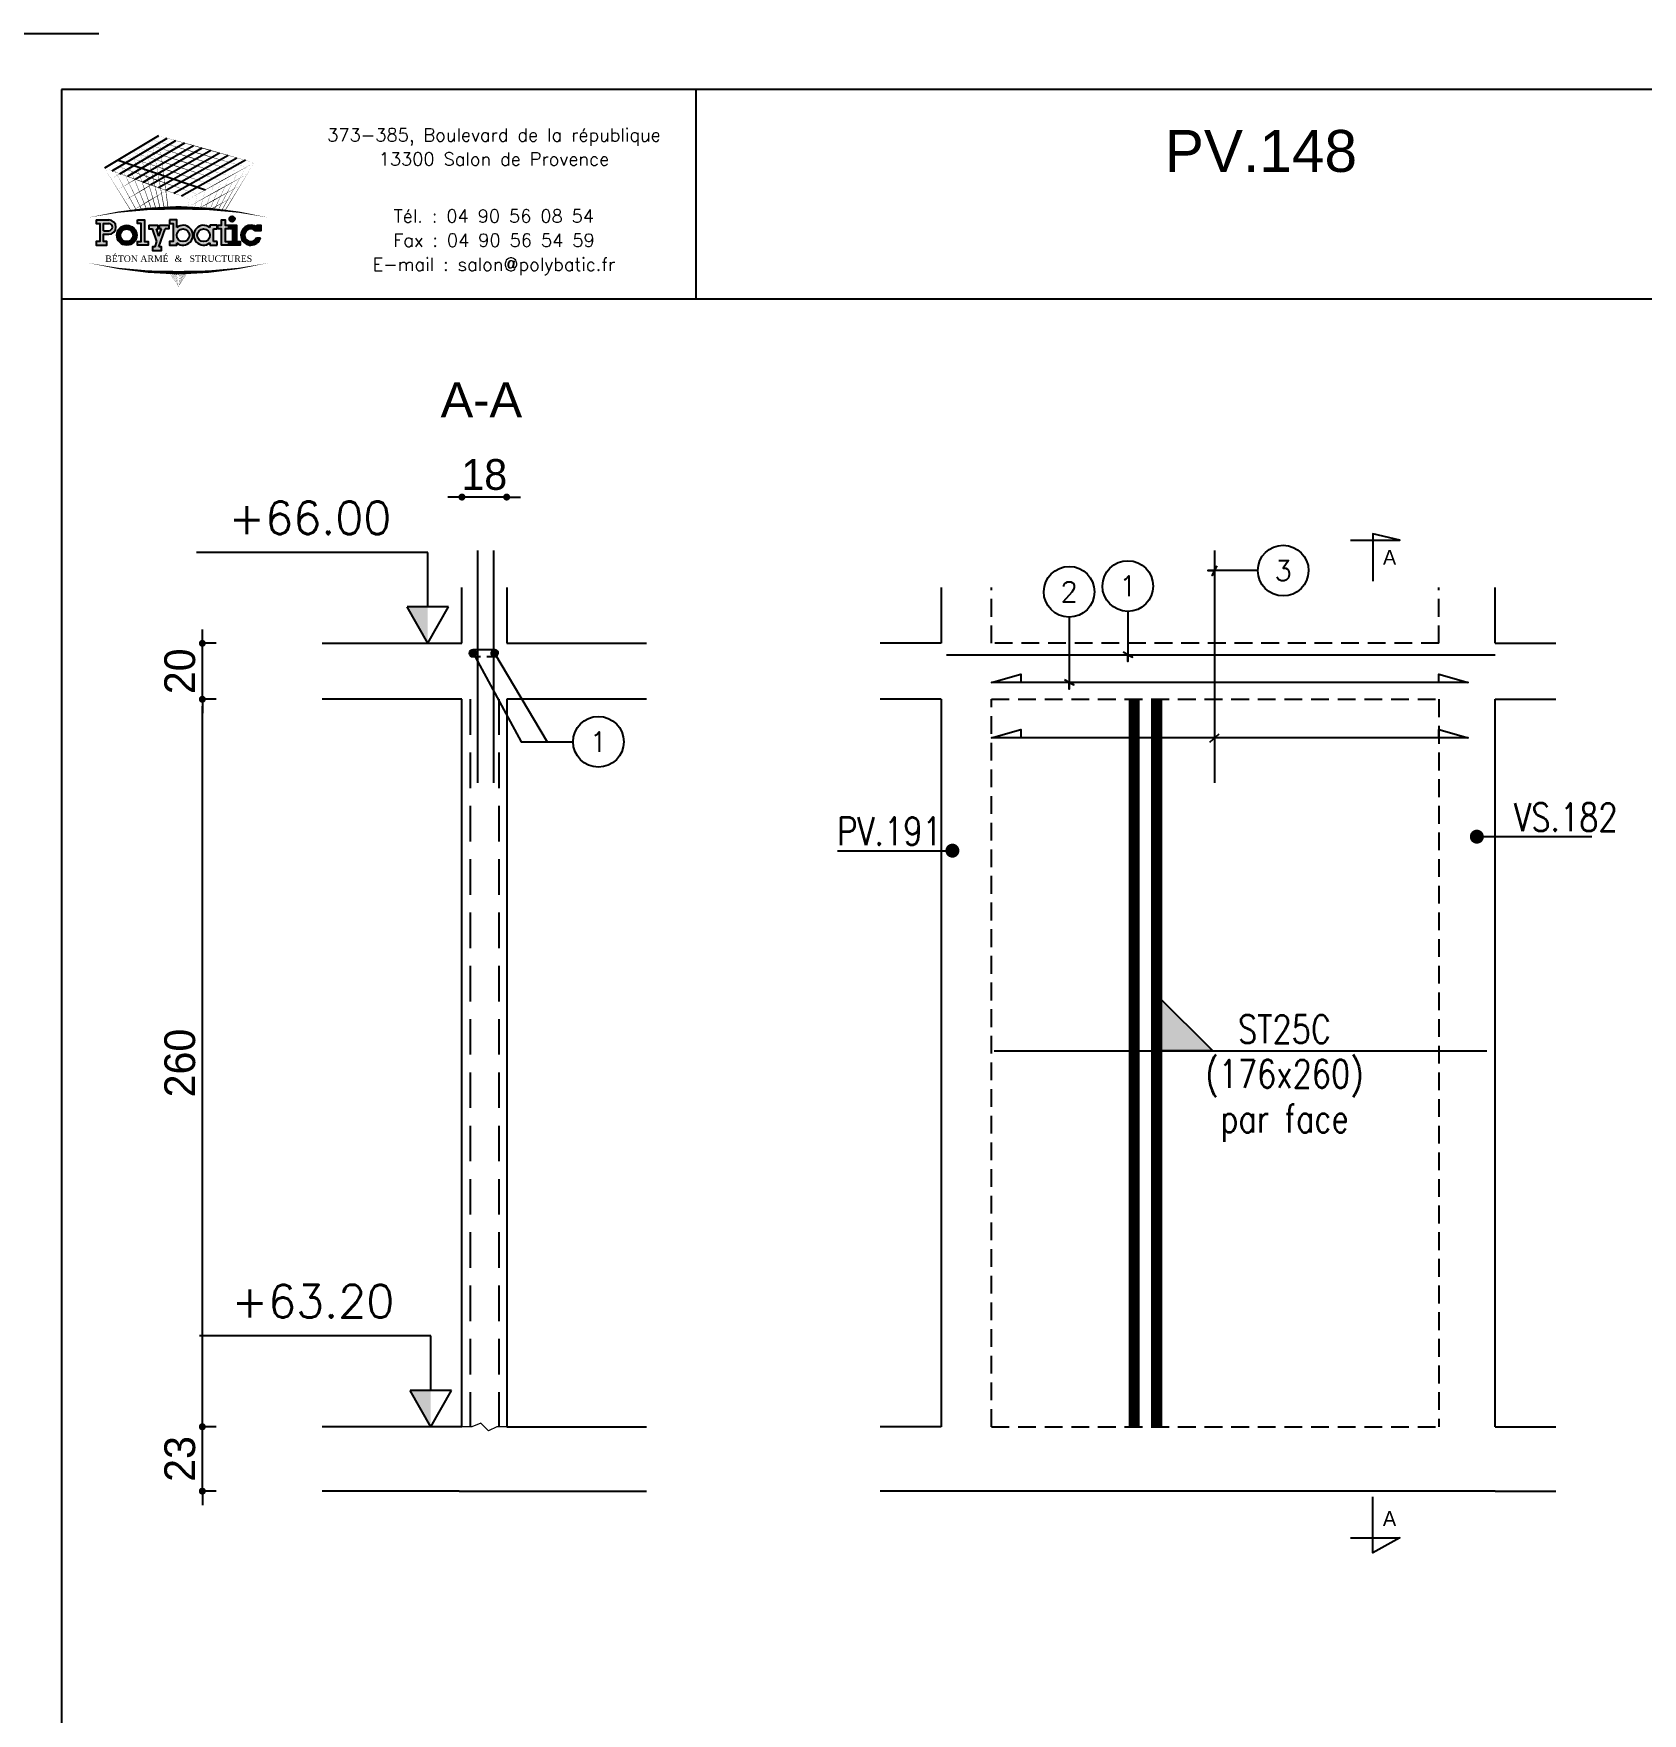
# Model space of a CAD drawing. Header units: metres. Extents: x -5618 to 118954, y -306 to 4637.
# Drawn here: x 56661 to 57236, y 993 to 1594 of the extents above; entities that cross this region are included whole.
import ezdxf
from ezdxf.enums import TextEntityAlignment as Align

# ---------------------------------------------------------------- set-up
doc = ezdxf.new("R2010")
doc.units = ezdxf.units.M
doc.linetypes.add('CACHE', pattern=[9.524999999999999, 6.35, -3.175])
doc.linetypes.add('CACHEX2', pattern=[19.049999999999997, 12.7, -6.35])
for name, color, linetype in [('COTATION', 1, 'Continuous'), ('GO-FER-HA', 140, 'Continuous'), ('GO-TEXTE', 9, 'Continuous'), ('K_ENT_M_Building_V.76', 7, 'Continuous'), ('STR_COTATION', 1, 'Continuous'), ('STR_TS', 22, 'Continuous'), ('STR_TS_TXT', 7, 'Continuous'), ('STR_VOI-POT', 6, 'Continuous')]:
    doc.layers.add(name, color=color, linetype=linetype)
doc.layers.add('Kofragna_forma', color=7, linetype='Continuous', lineweight=70)
doc.styles.add('ARIAL', font='ARIAL.TTF')
doc.styles.add('GrDimensions', font='simplex.shx')
doc.styles.add('Lucida', font='LSANSI.TTF')
doc.styles.add('POLYBATIC', font='TIMES.TTF')
doc.styles.add('schéma', font='simplex.shx')
doc.styles.add('TEXTE', font='romans.shx')
doc.styles.add('TEXTE TS', font='romans.shx', dxfattribs={"width": 0.7, "oblique": 15})
doc.styles.add('TEXTEBA', font='ARIAL.TTF')
doc.dimstyles.new('COUPE-20', dxfattribs={"dimscale": 0.5, "dimtxt": 22, "dimasz": 5, "dimexe": 0.05, "dimexo": 0, "dimgap": 5, "dimtad": 1, "dimdec": 0, "dimdsep": 46, "dimtxsty": 'Standard', "dimblk1": 'DOT', "dimblk2": 'DOT', "dimsah": 1, "dimcen": 0, "dimdle": 150, "dimclrd": 1, "dimclre": 1, "dimclrt": 7, "dimadec": 0, "dimazin": 0, "dimtfac": 1, "dimtdec": 0, "dimtix": 1, "dimtmove": 2, "dimatfit": 3, "dimldrblk": 'DOT', "dimfxl": 0, "dimtvp": 1, "dimtolj": 1, "dimtzin": 0, "dimarcsym": 0})

# ---------------------------------------------------------------- blocks, each defined once
blk = doc.blocks.new('A$C492E529B')
h = blk.add_hatch(color=256)
h.paths.add_polyline_path([(-1.982500000000002, 0.1), (-2.082500000000003, 0.1), (-2.082500000000003, 0.2999999999999999), (-1.932500000000003, 0.2999999999999999, 1), (-1.932500000000003, 0.7), (-2.282500000000002, 0.7), (-2.282500000000001, 0.6), (-2.182500000000003, 0.6), (-2.182500000000003, 0.1), (-2.282500000000003, 0.1), (-2.282500000000004, -6.938893903907228e-18), (-1.982500000000003, -6.938893903907228e-18)])
h.paths.add_polyline_path([(-2.082500000000003, 0.3999999999999889), (-2.082500000000003, 0.6), (-1.932500000000003, 0.6, -1), (-1.932500000000003, 0.3999999999999999)], flags=16)
h = blk.add_hatch(color=256)
h.paths.add_polyline_path([(-1.157500000000001, 0.275, 1), (-1.707500000000001, 0.275, 1)])
h.paths.add_polyline_path([(-1.607500000000002, 0.275, -1), (-1.257500000000002, 0.275, -1)], flags=16)
for color, points in [(256, [(-0.9375, 0.7), (-1.137499999999999, 0.7000000000000001), (-1.137500000000001, 0.5999999999999999), (-1.0375, 0.6), (-1.0375, 0.09999999999999998), (-1.137500000000001, 0.09999999999999996), (-1.137499999999999, -4.163336342344337e-17), (-0.8375000000000021, -4.163336342344337e-17), (-0.8375000000000004, 0.09999999999999994), (-0.9374999999999982, 0.09999999999999998)]), (256, [(-0.3674999999999997, 0.45), (-0.2675000000000001, 0.45), (-0.2674999999999983, 0.55), (-0.5234481005020868, 0.55), (-0.5234481005020868, 0.45), (-0.4734481005020861, 0.45), (-0.5425000000000004, 0.2527088585773882), (-0.6115518994979148, 0.45), (-0.5615518994979141, 0.45), (-0.5615518994979141, 0.55), (-0.8175000000000008, 0.55), (-0.8175000000000008, 0.45), (-0.7175000000000011, 0.45), (-0.5954740502510436, 0.1013544292886954), (-0.6484481005020868, -0.04999999999999991), (-0.7175000000000011, -0.04999999999999991), (-0.7175000000000011, -0.1499999999999999), (-0.4675000000000011, -0.1499999999999999), (-0.4675000000000011, -0.04999999999999991), (-0.5424999999999986, -0.0499999999999999)]), (256, [(1.392500000000002, 0.55), (1.2925, 0.55), (1.2925, 0.7000000000000001), (1.192500000000003, 0.7000000000000001), (1.192500000000003, 0.55), (1.092500000000003, 0.55), (1.092500000000003, 0.45), (1.192500000000004, 0.45), (1.192500000000003, -6.938893903907228e-18), (1.392500000000002, -6.938893903907228e-18), (1.392500000000002, 0.1), (1.292500000000004, 0.1), (1.292500000000004, 0.45), (1.392500000000005, 0.45)]), (140, [(1.412500000000003, 0.7250000000000001, 1), (1.562500000000005, 0.7250000000000001, 1)]), (256, [(1.612500000000002, 0.55), (1.412500000000003, 0.55), (1.412500000000003, 0.45), (1.512500000000003, 0.45), (1.512500000000003, 0.1), (1.412500000000003, 0.09999999999999999), (1.412500000000003, -6.938893903907228e-18), (1.712500000000002, -6.938893903907228e-18), (1.7125, 0.09999999999999999), (1.612500000000002, 0.1)]), (256, [(2.129974487139162, 0.4), (2.282500000000004, 0.4), (2.282500000000002, 0.55), (2.182500000000005, 0.55), (2.182500000000003, 0.487132034355964, 3.359496397493009), (2.272075131106462, 0.2), (2.165613883008421, 0.2, -3.125801635094081)])]:
    blk.add_hatch(color=color).paths.add_polyline_path(points)
h = blk.add_hatch(color=256)
h.paths.add_polyline_path([(-0.04749999999999943, 0.4871320343559638), (-0.04749999999999766, 0.7000000000000001), (-0.2474999999999987, 0.7), (-0.2474999999999987, 0.6000000000000001), (-0.1474999999999991, 0.6000000000000001), (-0.1474999999999991, 0.1), (-0.2475000000000005, 0.09999999999999999), (-0.2474999999999987, -6.938893903907228e-18), (-0.04749999999999766, -1.387778780781446e-17), (-0.04749999999999943, 0.06286796564403607, 2.121320343559649)])
h.paths.add_polyline_path([(-0.04749999999999943, 0.275, -1), (0.3025000000000002, 0.275, -1)], flags=16)
h = blk.add_hatch(color=256)
h.paths.add_polyline_path([(1.072500000000003, 0.1), (0.9725000000000037, 0.1), (0.9725000000000037, 0.45), (1.072500000000003, 0.45), (1.072500000000003, 0.55), (0.872500000000004, 0.55), (0.872500000000004, 0.4871320343559638, 2.121320343559652), (0.872500000000004, 0.06286796564403632), (0.8725000000000058, -1.387778780781446e-17), (1.072500000000002, 0)])
h.paths.add_polyline_path([(0.5225000000000026, 0.275, -1), (0.8725000000000023, 0.275, -1)], flags=16)
for p, q in [((0.872500000000004, 0.55), (0.872500000000004, 0.4871320343559638)), ((1.072500000000003, 0.55), (0.872500000000004, 0.55)), ((1.072500000000003, 0.45), (1.072500000000003, 0.55)), ((-0.5954740502510436, 0.101354429288693), (-0.7175000000000011, 0.45)), ((-0.6484481005020868, -0.04999999999999991), (-0.5954740502510454, 0.1013544292886897)), ((-0.5425000000000004, 0.2527088585773872), (-0.6115518994979148, 0.45)), ((-0.5425000000000004, -0.04999999999999991), (-0.3674999999999997, 0.45)), ((-0.5425000000000004, 0.2527088585773867), (-0.4734481005020861, 0.45)), ((0.872500000000004, 0.06286796564403632), (0.872500000000004, -6.938893903907228e-18)), ((0.9725000000000037, 0.1), (0.9725000000000037, 0.45)), ((0.9725000000000037, 0.45), (1.072500000000003, 0.45)), ((1.072500000000003, 0.1), (0.9725000000000037, 0.1)), ((1.072500000000003, -6.938893903907228e-18), (1.072500000000003, 0.1)), ((2.165613883008421, 0.2), (2.272075131106462, 0.2)), ((0.872500000000004, -6.938893903907228e-18), (1.072500000000003, -6.938893903907228e-18))]:
    blk.add_line(p, q)
for points in [[(-2.282500000000002, 0.7), (-1.932500000000003, 0.7)], [(-2.282500000000002, 0.7), (-2.282500000000002, 0.6), (-2.182500000000003, 0.6), (-2.182500000000003, 0.1), (-2.282500000000002, 0.1), (-2.282500000000002, -6.938893903907228e-18), (-1.982500000000003, -6.938893903907228e-18), (-1.982500000000003, 0.1), (-2.082500000000003, 0.1), (-2.082500000000003, 0.2999999999999999), (-1.932500000000003, 0.2999999999999999)], [(-2.082500000000003, 0.3999999999999999), (-2.082500000000003, 0.6), (-1.932500000000003, 0.6)], [(-1.137499999999999, 0.7), (-0.9375, 0.7), (-0.9375, 0.09999999999999998), (-0.8375000000000004, 0.09999999999999994), (-0.8375000000000004, -4.163336342344337e-17), (-1.137499999999999, -4.163336342344337e-17), (-1.137499999999999, 0.09999999999999998), (-1.0375, 0.09999999999999998), (-1.0375, 0.6), (-1.137499999999999, 0.6), (-1.137499999999999, 0.7)], [(-0.8175000000000008, 0.55), (-0.5615518994979141, 0.55)], [(-0.8175000000000008, 0.55), (-0.8175000000000008, 0.45), (-0.7175000000000011, 0.45)], [(-0.6115518994979148, 0.45), (-0.5615518994979141, 0.45), (-0.5615518994979141, 0.55)], [(-0.5234481005020868, 0.55), (-0.2675000000000001, 0.55), (-0.2675000000000001, 0.45), (-0.3674999999999997, 0.45)], [(-0.4734481005020861, 0.45), (-0.5234481005020868, 0.45), (-0.5234481005020868, 0.55)], [(-0.2474999999999987, 0.7), (-0.2474999999999987, 0.6000000000000001), (-0.1474999999999991, 0.6000000000000001), (-0.1474999999999991, 0.1), (-0.2474999999999987, 0.1), (-0.2474999999999987, -6.938893903907228e-18), (-0.04749999999999943, -6.938893903907228e-18), (-0.04749999999999943, 0.06286796564403607)], [(-0.04749999999999943, 0.4871320343559638), (-0.04749999999999943, 0.7), (-0.2474999999999987, 0.7)], [(1.092500000000003, 0.55), (1.192500000000003, 0.55), (1.192500000000003, 0.7000000000000001), (1.292500000000002, 0.7000000000000001), (1.292500000000002, 0.55), (1.392500000000004, 0.55), (1.392500000000004, 0.45), (1.292500000000002, 0.45), (1.292500000000002, 0.1), (1.392500000000004, 0.1), (1.392500000000004, -6.938893903907228e-18), (1.192500000000003, -6.938893903907228e-18), (1.192500000000003, 0.45), (1.092500000000003, 0.45)], [(1.092500000000003, 0.45), (1.092500000000003, 0.55)], [(1.412500000000003, 0.45), (1.412500000000003, 0.55), (1.612500000000002, 0.55), (1.612500000000002, 0.1), (1.712500000000002, 0.1), (1.712500000000002, -6.938893903907228e-18), (1.412500000000003, -6.938893903907228e-18), (1.412500000000003, 0.1), (1.512500000000003, 0.1), (1.512500000000003, 0.45), (1.412500000000003, 0.45)], [(2.182500000000003, 0.487132034355964), (2.182500000000003, 0.55), (2.282500000000002, 0.55), (2.282500000000002, 0.4), (2.129974487139162, 0.4)], [(-2.082500000000003, 0.3999999999999999), (-1.932500000000003, 0.3999999999999999)], [(-0.6484481005020868, -0.04999999999999991), (-0.7175000000000011, -0.04999999999999991), (-0.7175000000000011, -0.1499999999999999), (-0.4675000000000011, -0.1499999999999999), (-0.4675000000000011, -0.04999999999999991), (-0.5425000000000004, -0.04999999999999991)]]:
    blk.add_lwpolyline(points)
for centre, radius in [((-1.432500000000001, 0.275), 0.275), ((-1.432500000000001, 0.275), 0.175), ((0.1275000000000013, 0.275), 0.175), ((0.6975000000000033, 0.275), 0.175)]:
    blk.add_circle(centre, radius)
at = {"color": 140}
blk.add_circle((1.487500000000004, 0.7250000000000001), 0.07500000000000107, dxfattribs=at)
for centre, radius, start, end in [((-1.932500000000003, 0.5), 0.2, 270, 90), ((-1.932500000000003, 0.5), 0.1, 270, 90), ((0.1275000000000013, 0.275), 0.275, 230.4788036413577, 129.5211963586423), ((0.6975000000000033, 0.275), 0.275, 50.47880364135766, 309.5211963586423), ((2.007500000000002, 0.275), 0.275, 50.47880364135766, 344.1733798681277), ((2.007500000000002, 0.275), 0.175, 45.58469140280684, 334.6230664748476)]:
    blk.add_arc(centre, radius, start, end)
blk = doc.blocks.new('POLYBATIC')
at = {"color": 140}
for p, q in [((-0.4296875000004547, 3.28125), (-1.601562500000455, 2.578125)), ((-1.434659090909463, 2.517755681818244), (-0.2414772727272521, 3.227982954545496)), ((-1.267755681818471, 2.457386363636374), (-0.05326704545473149, 3.174715909090992)), ((0.1349431818182438, 3.121448863636374), (-1.100852272727479, 2.397017045454504)), ((-0.933948863636715, 2.336647727272748), (0.323153409090537, 3.06818181818187)), ((-0.7670454545457233, 2.276278409090992), (0.5113636363635123, 3.014914772727252)), ((0.6995738636360329, 2.961647727272748), (-0.6001420454547315, 2.215909090909008)), ((-1.308593750000455, 2.75390625), (0.5859375, 2.109375)), ((-0.4332386363639671, 2.155539772727366), (0.8877840909092356, 2.908380681818244)), ((1.075994318181529, 2.855113636363626), (-0.2663352272729753, 2.095170454545496)), ((-0.09943181818198354, 2.034801136363626), (1.264204545454504, 2.801846590909008)), ((1.452414772727025, 2.748579545454504), (0.06747159090900823, 1.97443181818187))]:
    blk.add_line(p, q, dxfattribs=at)
for points in [[(-1.015625000000455, 2.9296875, 0.015625, 0, 0), (-0.4296875000004547, 3.28125, 0, 0, 0)], [(0.60546875, 2.98828125, 0.015625, 0, 0), (-0.4296875000004547, 3.28125, 0, 0, 0)], [(-0.2247129179731928, 1.715989555429132, 0.01490724232924596, 0, 0), (-0.4296875000004547, 3.28125, 0, 0, 0)], [(-1.601562500000455, 2.578125, 0, 0.015625, 0), (-1.015625000000455, 2.9296875, 0, 0, 0)], [(-0.03906250000045475, 2.6171875, 0.015625, 0, 0), (-1.015625000000455, 2.9296875, 0, 0, 0)], [(-0.5892474188822234, 1.699752169851649, 0.0131193101882493, 0, 0), (-1.015625000000455, 2.9296875, 0, 0, 0)], [(-0.390625, 2.982954545454504, 0, 0.015625, 0), (-0.9232954545454959, 2.663352272727366, 0, 0, 0)], [(0.1220703125, 2.7099609375, 0.015625, 0, 0), (-0.8691406250004547, 3.017578125, 0, 0, 0)], [(-0.4912426523219438, 1.705550332218991, 0.01358734283786201, 0, 0), (-0.8691406250004547, 3.017578125, 0, 0, 0)], [(-0.8380681818182438, 2.87286931818187, 0.015625, 0, 0), (-0.2414772727272521, 3.227982954545496, 0, 0, 0)], [(0.283203125, 2.802734375, 0.015625, 0, 0), (-0.7226562500004547, 3.10546875, 0, 0, 0)], [(-0.3979455071712437, 1.710090152438511, 0.01404154563583916, 0, 0), (-0.7226562500004547, 3.10546875, 0, 0, 0)], [(-0.6605113636364877, 2.816051136363626, 0.015625, 0, 0), (-0.05326704545473149, 3.174715909090992, 0, 0, 0)], [(0.4443359375002274, 2.8955078125, 0.015625, 0, 0), (-0.5761718750004547, 3.193359375, 0, 0, 0)], [(-0.3091679367046254, 1.713523988177485, 0.01448156953465553, 0, 0), (-0.5761718750004547, 3.193359375, 0, 0, 0)], [(-0.4829545454547315, 2.759232954545496, 0.015625, 0, 0), (0.1349431818182438, 3.121448863636374, 0, 0, 0)], [(-0.3053977272729753, 2.702414772727366, 0.015625, 0, 0), (0.323153409090537, 3.06818181818187, 0, 0, 0)], [(-0.1278409090909918, 2.645596590909008, 0.015625, 0, 0), (0.5113636363635123, 3.014914772727252, 0, 0, 0)], [(0.04971590909099177, 2.588778409090992, 0.015625, 0, 0), (0.6995738636360329, 2.961647727272748, 0, 0, 0)], [(0.2272727272727479, 2.531960227272748, 0.015625, 0, 0), (0.8877840909092356, 2.908380681818244, 0, 0, 0)], [(1.640625000000227, 2.6953125, 0, 0.015625, 0), (0.60546875, 2.98828125, 0, 0, 0)], [(-0.68359375, 2.24609375, 0.015625, 0, 0), (-1.601562500000455, 2.578125, 0, 0, 0)], [(-1.031467709796289, 1.660411435280935, 0.01112380078447304, 0, 0), (-1.601562500000455, 2.578125, 0, 0, 0)], [(-1.455965909090764, 2.34375, 0, 0.015625, 0), (-0.9232954545454959, 2.663352272727366, 0, 0, 0)], [(-0.5224609375, 2.3388671875, 0.015625, 0, 0), (-1.455078125000455, 2.666015625, 0, 0, 0)], [(-0.9131357219118854, 1.673060752227684, 0.0116390314757204, 0, 0), (-1.455078125000455, 2.666015625, 0, 0, 0)], [(-1.434659090909463, 2.517755681818244, 0, 0.015625, 0), (-0.8380681818182438, 2.87286931818187, 0, 0, 0)], [(-0.3613281249997726, 2.431640625, 0.015625, 0, 0), (-1.308593750000455, 2.75390625, 0, 0, 0)], [(-0.8000544418000572, 1.683696661101635, 0.01214422228537064, 0, 0), (-1.308593750000455, 2.75390625, 0, 0, 0)], [(-1.267755681818471, 2.457386363636374, 0, 0.015625, 0), (-0.6605113636364877, 2.816051136363626, 0, 0, 0)], [(-0.2001953125, 2.5244140625, 0.015625, 0, 0), (-1.162109375000455, 2.841796875, 0, 0, 0)], [(-0.6921335829376858, 1.692528341469028, 0.01263800449243644, 0, 0), (-1.162109375000455, 2.841796875, 0, 0, 0)], [(-1.100852272727479, 2.397017045454504, 0, 0.015625, 0), (-0.4829545454547315, 2.759232954545496, 0, 0, 0)], [(-0.933948863636715, 2.336647727272748, 0, 0.015625, 0), (-0.3053977272729753, 2.702414772727366, 0, 0, 0)], [(-0.3515625, 2.684659090909008, 0, 0.015625, 0), (-0.8309659090909918, 2.397017045454504, 0, 0, 0)], [(-0.7670454545457233, 2.276278409090992, 0, 0.015625, 0), (-0.1278409090909918, 2.645596590909008, 0, 0, 0)], [(-0.6001420454547315, 2.215909090909008, 0, 0.015625, 0), (0.04971590909099177, 2.588778409090992, 0, 0, 0)], [(0.9374999999995453, 2.3046875, 0, 0.015625, 0), (-0.03906250000045475, 2.6171875, 0, 0, 0)], [(1.11328125, 2.40234375, 0, 0.015625, 0), (0.1220703125, 2.7099609375, 0, 0, 0)], [(1.2890625, 2.5, 0, 0.015625, 0), (0.283203125, 2.802734375, 0, 0, 0)], [(0.4048295454542767, 2.475142045454504, 0.015625, 0, 0), (1.075994318181529, 2.855113636363626, 0, 0, 0)], [(1.46484375, 2.59765625, 0, 0.015625, 0), (0.4443359375002274, 2.8955078125, 0, 0, 0)], [(0.5823863636364877, 2.41832386363626, 0.015625, 0, 0), (1.264204545454504, 2.801846590909008, 0, 0, 0)], [(0.7599431818180165, 2.36150568181813, 0.015625, 0, 0), (1.452414772727025, 2.748579545454504, 0, 0, 0)], [(0.9374999999995453, 2.3046875, 0.015625, 0, 0), (1.640625000000227, 2.6953125, 0, 0, 0)], [(0.9418075391890852, 1.670138702828694, 0.01115810583063171, 0, 0), (1.46484375, 2.59765625, 0, 0, 0)], [(1.012016020391002, 1.662597747784957, 0.01197350437350787, 0, 0), (1.640625000000227, 2.6953125, 0, 0, 0)], [(-1.310369318181984, 2.109375, 0, 0.015625, 0), (-0.8309659090909918, 2.397017045454504, 0, 0, 0)], [(-0.3124999999997726, 2.386363636363626, 0, 0.015625, 0), (-0.738636363636715, 2.13068181818187, 0, 0, 0)], [(0.234375, 1.9140625, 0, 0.015625, 0), (-0.68359375, 2.24609375, 0, 0, 0)], [(0.41015625, 2.01171875, 0, 0.015625, 0), (-0.5224609375, 2.3388671875, 0, 0, 0)], [(-0.4332386363639671, 2.155539772727366, 0, 0.015625, 0), (0.2272727272727479, 2.531960227272748, 0, 0, 0)], [(0.5859375, 2.109375, 0, 0.015625, 0), (-0.3613281249997726, 2.431640625, 0, 0, 0)], [(-0.2663352272729753, 2.095170454545496, 0, 0.015625, 0), (0.4048295454542767, 2.475142045454504, 0, 0, 0)], [(0.7617187500002274, 2.20703125, 0, 0.015625, 0), (-0.2001953125, 2.5244140625, 0, 0, 0)], [(-0.09943181818198354, 2.034801136363626, 0, 0.015625, 0), (0.5823863636364877, 2.41832386363626, 0, 0, 0)], [(0.06747159090900823, 1.97443181818187, 0, 0.015625, 0), (0.7599431818180165, 2.36150568181813, 0, 0, 0)], [(0.234375, 1.9140625, 0, 0.015625, 0), (0.9374999999995453, 2.3046875, 0, 0, 0)], [(0.5866968277300657, 1.699916449576676, 0.007180386554667803, 0, 0), (0.7617187500002274, 2.20703125, 0, 0, 0)], [(0.6885950454347949, 1.692796153361087, 0.008296831818832406, 0, 0), (0.9374999999995453, 2.3046875, 0, 0, 0)], [(0.7648212005681216, 1.884417712436971, 0.015625, 0, 0), (1.342329545454277, 2.20525568181813, 0, 0, 0)], [(0.7810150218122089, 1.685348204963248, 0.00932677131755205, 0, 0), (1.11328125, 2.40234375, 0, 0, 0)], [(0.8522727272725206, 2.095170454545496, 0.015625, 0, 0), (1.491477272727025, 2.450284090909008, 0, 0, 0)], [(0.8650912233908912, 1.677752675667421, 0.01027809155415822, 0, 0), (1.2890625, 2.5, 0, 0, 0)], [(-1.164772727272975, 1.875, 0, 0.015625, 0), (-0.738636363636715, 2.13068181818187, 0, 0, 0)], [(-1.019176136363967, 1.640625, 0, 0.015625, 0), (-0.6463068181817562, 1.864346590909008, 0, 0, 0)], [(-0.2734375, 2.08806818181813, 0, 0.015625, 0), (-0.6463068181817562, 1.864346590909008, 0, 0, 0)], [(0.2130681818182438, 1.74005681818187, 0, 0.015625, 0), (0.8522727272725206, 2.095170454545496, 0, 0, 0)], [(0.2101635290903232, 1.716335487573815, 0.003228196121244227, 0, 0), (0.234375, 1.9140625, 0, 0, 0)], [(0.3490664007761097, 1.712087584760297, 0.004654464702752464, 0, 0), (0.41015625, 2.01171875, 0, 0, 0)], [(0.4469534160696185, 1.707824498826653, 0.006931142164855608, 0.015625, 0), (0.7670454545452685, 1.885653409090992, 0, 0, 0)], [(0.4740167860959446, 1.706460429945992, 0.005969104741541102, 0, 0), (0.5859375, 2.109375, 0, 0, 0)], [(0.6795939278408696, 1.674900666982467, 0.015625, 0, 0), (1.193181818181984, 1.960227272727366, 0, 0, 0)], [(-1.953125, 1.5078125, 0, 0.078125, -0.05384344768960826), (0, 1.71875, 0, 0, 0)], [(-0.2343750000004547, 1.789772727272748, 0, 0.006380219183002012, 0), (-0.364879483288405, 1.711470037299478, 0, 0.006380219183002012, 0)], [(1.953125, 1.5078125, 0, 0.078125, 0.05384344768960826), (0, 1.71875, 0, 0, 0)], [(0.9595825479204905, 1.668281339753776, 0.002934513941093933, 0, 0), (1.044034090909008, 1.715198863636374, 0, 0, 0)], [(-1.953125, 0.5234375, 0, 0.078125, 0.05384344768960826), (0, 0.3125, 0, 0, 0)], [(1.953125, 0.5234375, 0, 0.078125, -0.05384344768960826), (0, 0.3125, 0, 0, 0)], [(0, 0, 0, 0.003813184372856077, 0), (-0.195425699109137, 0.3145877107606339, 0, 0.003813184372856077, 0)], [(0, 0, 0, 0.003681835129602301, 0), (-0.1714354482223825, 0.3141065594943484, 0, 0.003681835129602301, 0)], [(0, 0, 0, 0.003559883067564705, 0), (-0.1490701034542781, 0.3137146953291676, 0, 0.003559883067564705, 0)], [(0, 0, 0, 0.003446298807918057, 0), (-0.1281592369196005, 0.3133977978450275, 0, 0.003446298807918057, 0)], [(0, 0, 0, 0.003340204242443637, 0), (-0.1085566378797012, 0.3131441477290764, 0, 0.003340204242443637, 0)], [(0, 0, 0, 0.00324084487628895, 0), (-0.09013599812169559, 0.312944083366574, 0, 0.00324084487628895, 0)], [(0, 0, 0, 0.00314756816438513, 0), (-0.07278751380135873, 0.312789586335839, 0, 0.00314756816438513, 0)], [(0, 0, 0, 0.003059806352468915, 0), (-0.05641517962362741, 0.3126739616427585, 0, 0.003059806352468915, 0)], [(0, 0, 0, 0.003059806352468926, 0), (-0.05641517962362741, 0.3126739616427585, 0, 0.003059806352468926, 0)], [(0, 0, 0, 0.002977062747662009, 0), (-0.04093461278057475, 0.3125915885044606, 0, 0.002977062747662009, 0)], [(0, 0, 0, 0.005103348149100338, 0), (0.03827511111785498, 0.3125800741324838, 0, 0.005103348149100338, 0)], [(0, 0, 0, 0.004857820584163759, 0), (0.06375889516698408, 0.3127222001055543, 0, 0.004857820584163759, 0)], [(0, 0, 0, 0.004635747574430795, 0), (0.08692026702033218, 0.3129129612740371, 0, 0.004635747574430795, 0)], [(0, 0, 0, 0.004433818568920311, 0), (0.1080743276174871, 0.3131384364301084, 0, 0.004433818568920311, 0)], [(0, 0, 0, 0.004249332961201733, 0), (0.1274799888360576, 0.3133883058886795, 0, 0.004249332961201733, 0)], [(0, 0, 0, 0.004080063185600645, 0), (0.1453522509866616, 0.3136548573932032, 0, 0.004080063185600645, 0)], [(0, 0, 0, 0.003924153640373415, 0), (0.1618713376651613, 0.3139322912297757, 0, 0.003924153640373415, 0)], [(0, 0, 0, 0.003780044831076442, 0), (0.1771896014565755, 0.3142162265830848, 0, 0.003780044831076442, 0)], [(0, 0, 0, 0.003646415603355052, 0), (0.1914368191760332, 0.314503345789376, 0, 0.003646415603355052, 0)]]:
    blk.add_lwpolyline(points, format="xyseb", dxfattribs=at)
at = {"color": 5, "xscale": 0.78125, "yscale": 0.78125, "zscale": 0.78125}
blk.add_blockref('A$C492E529B', (0, 0.9102189642169378), dxfattribs=at)
at = {"lineweight": 60, "style": 'POLYBATIC'}
for s, p in [('BÉTON ARMÉ', (-1.586656885245475, 0.546875)), ('STRUCTURES', (0.2401012856082616, 0.546875))]:
    blk.add_text(s, height=0.140625, dxfattribs=at).set_placement(p)
at = {"color": 140, "style": 'POLYBATIC'}
blk.add_text('&', height=0.140625, dxfattribs=at).set_placement((0, 0.546875), align=Align.CENTER)
blk = doc.blocks.new('ime')
at = {"layer": 'COTATION', "const_width": 2.5}
blk.add_lwpolyline([(1.25, 0, -1), (-1.25, 0, -1)], format="xyb", close=True, dxfattribs=at)
at = {"layer": 'COTATION'}
blk.add_lwpolyline([(41.09158464876236, 0), (0, 0)], dxfattribs=at)
at = {"layer": 'COTATION', "color": 7, "style": 'TEXTE TS', "width": 0.8}
blk.add_attdef('NAME', (9.079526555316988, 2), '', height=10, dxfattribs=at)
blk = doc.blocks.new('_DOT')
at = {"color": 0, "linetype": 'ByBlock'}
blk.add_line((-0.5, 0), (-1, 0), dxfattribs=at)
at = {"color": 0, "linetype": 'ByBlock', "const_width": 0.5}
blk.add_lwpolyline([(-0.25, 0, 1), (0.25, 0, 1)], format="xyb", close=True, dxfattribs=at)
blk = doc.blocks.new('*D1085')
at = {"layer": 'COTATION', "color": 1, "lineweight": -2, "ltscale": 4.5}
for p, q in [((56720.9359374536, 1098.28765058655), (56720.9359374536, 1100.78765058655)), ((56725.9359374536, 1095.78765058655), (56720.9109374536, 1095.78765058655)), ((56720.9359374536, 1072.78765058655), (56720.9359374536, 1095.78765058655)), ((56725.9359374536, 1072.78765058655), (56720.9109374536, 1072.78765058655)), ((56720.9359374536, 1070.28765058655), (56720.9359374536, 1067.78765058655))]:
    blk.add_line(p, q, dxfattribs=at)
at = {"layer": 'DEFPOINTS', "color": 0, "lineweight": -3, "ltscale": 4.5}
for p in [(56720.9359374536, 1095.78765058655), (56763.70957378962, 1095.78765058655), (56763.70957378962, 1072.78765058655)]:
    blk.add_point(p, dxfattribs=at)
at = {"layer": 'COTATION', "color": 1, "lineweight": -2, "ltscale": 4.5, "xscale": 2.5, "yscale": 2.5, "zscale": 2.5}
for p, rotation in [((56720.9359374536, 1095.78765058655), 270), ((56720.9359374536, 1072.78765058655), 90)]:
    blk.add_blockref('_DOT', p, dxfattribs=dict(at, rotation=rotation))
at = {"layer": 'COTATION', "color": 7, "lineweight": -3, "ltscale": 4.5, "insert": (56712.9359374536, 1084.287650586559), "char_height": 11, "attachment_point": 5, "rotation": 90}
blk.add_mtext('\\A1;23', dxfattribs=at)
blk = doc.blocks.new('*D1086')
at = {"layer": 'COTATION', "color": 1, "lineweight": -2, "ltscale": 4.5}
for p, q in [((56725.9359374536, 1355.787650586549), (56720.9109374536, 1355.787650586549)), ((56720.9359374536, 1098.28765058655), (56720.9359374536, 1353.287650586549)), ((56725.9359374536, 1095.78765058655), (56720.9109374536, 1095.78765058655))]:
    blk.add_line(p, q, dxfattribs=at)
at = {"layer": 'DEFPOINTS', "color": 0, "lineweight": -3, "ltscale": 4.5}
for p in [(56720.9359374536, 1355.787650586549), (56763.70957378962, 1355.787650586549), (56763.70957378962, 1095.78765058655)]:
    blk.add_point(p, dxfattribs=at)
at = {"layer": 'COTATION', "color": 1, "lineweight": -2, "ltscale": 4.5, "xscale": 2.5, "yscale": 2.5, "zscale": 2.5}
for p, rotation in [((56720.9359374536, 1355.787650586549), 90), ((56720.9359374536, 1095.78765058655), 270)]:
    blk.add_blockref('_DOT', p, dxfattribs=dict(at, rotation=rotation))
at = {"layer": 'COTATION', "color": 7, "lineweight": -3, "ltscale": 4.5, "insert": (56712.9359374536, 1225.787650586559), "char_height": 11, "attachment_point": 5, "rotation": 90}
blk.add_mtext('\\A1;260', dxfattribs=at)
blk = doc.blocks.new('*D1087')
at = {"layer": 'COTATION', "color": 1, "lineweight": -2, "ltscale": 4.5}
for p, q in [((56725.9359374536, 1375.79015058663), (56720.9109374536, 1375.79015058663)), ((56720.9359374536, 1378.29015058663), (56720.9359374536, 1380.79015058663)), ((56720.9359374536, 1355.787650586549), (56720.9359374536, 1375.79015058663)), ((56725.9359374536, 1355.787650586549), (56720.9109374536, 1355.787650586549)), ((56720.9359374536, 1353.287650586549), (56720.9359374536, 1350.787650586549))]:
    blk.add_line(p, q, dxfattribs=at)
at = {"layer": 'DEFPOINTS', "color": 0, "lineweight": -3, "ltscale": 4.5}
for p in [(56720.9359374536, 1375.79015058663), (56763.70957378962, 1375.79015058663), (56763.70957378962, 1355.787650586549)]:
    blk.add_point(p, dxfattribs=at)
at = {"layer": 'COTATION', "color": 1, "lineweight": -2, "ltscale": 4.5, "xscale": 2.5, "yscale": 2.5, "zscale": 2.5}
for p, rotation in [((56720.9359374536, 1375.79015058663), 270), ((56720.9359374536, 1355.787650586549), 90)]:
    blk.add_blockref('_DOT', p, dxfattribs=dict(at, rotation=rotation))
at = {"layer": 'COTATION', "color": 7, "lineweight": -3, "ltscale": 4.5, "insert": (56712.9359374536, 1365.788900586599), "char_height": 11, "attachment_point": 5, "rotation": 90}
blk.add_mtext('\\A1;20', dxfattribs=at)
blk = doc.blocks.new('*D1088')
at = {"layer": 'DEFPOINTS', "color": 0, "lineweight": -3, "ltscale": 4.5}
for p in [(56813.70957378962, 1428.066610332283), (56813.70957378962, 1395.790150586629, 187.688179425467), (56829.70957378962, 1395.790150586629, 187.688179425467)]:
    blk.add_point(p, dxfattribs=at)
at = {"layer": 'STR_COTATION', "color": 1, "lineweight": -2, "ltscale": 4.5}
for p, q in [((56811.20957378962, 1428.066610332283), (56808.70957378962, 1428.066610332283)), ((56813.70957378962, 1428.07888971414), (56813.70957378962, 1428.091610332283)), ((56829.70957378962, 1428.066610332283), (56813.70957378962, 1428.066610332283)), ((56829.70957378962, 1428.07888971414), (56829.70957378962, 1428.091610332283)), ((56832.20957378962, 1428.066610332283), (56834.70957378962, 1428.066610332283))]:
    blk.add_line(p, q, dxfattribs=at)
at = {"layer": 'STR_COTATION', "color": 1, "lineweight": -2, "ltscale": 4.5, "xscale": 2.5, "yscale": 2.5, "zscale": 2.5}
blk.add_blockref('_DOT', (56813.70957378962, 1428.066610332283), dxfattribs=at)
at = {"layer": 'STR_COTATION', "color": 1, "lineweight": -2, "ltscale": 4.5, "xscale": 2.5, "yscale": 2.5, "zscale": 2.5, "rotation": 180}
blk.add_blockref('_DOT', (56829.70957378962, 1428.066610332283), dxfattribs=at)
at = {"layer": 'STR_COTATION', "color": 7, "lineweight": -3, "ltscale": 4.5, "insert": (56821.70957378962, 1436.066610332283), "char_height": 11, "attachment_point": 5}
blk.add_mtext('\\A1;18', dxfattribs=at)
blk = doc.blocks.new('mrega')
at = {"layer": 'STR_TS_TXT', "style": 'TEXTE TS', "width": 0.8}
for tag, p in [('ST10', (14.47619047619082, 0)), ('DIM', (14.47619047619082, -16)), ('NOTE', (14.47619047619082, -32))]:
    blk.add_attdef(tag, text='', height=10, dxfattribs=at).set_placement(p, align=Align.CENTER)
blk = doc.blocks.new('A$C6F247267')
blk.add_hatch(color=256).paths.add_polyline_path([(5.684341886080801e-14, -0.1999999999999886), (-0.1999999999999886, 0), (5.684341886080801e-14, 0)])
blk.add_lwpolyline([(-0.1999999999999886, 0), (5.684341886080801e-14, 0), (5.684341886080801e-14, -0.1999999999999886), (-0.1999999999999886, 0)])

msp = doc.modelspace()

# ---------------------------------------------------------------- linework, layer by layer
at = {"color": 7, "linetype": 'Continuous', "lineweight": -3}
for p, q in [((56808.88182576674, 1388.79015058663, 187.688179425467), (56794.13162641433, 1388.79015058663, 187.688179425467)), ((56801.50672609054, 1375.79015058663, 187.688179425467), (56794.13162641433, 1388.79015058663, 187.688179425467)), ((56808.88182576674, 1388.79015058663, 187.688179425467), (56794.13162641433, 1388.79015058663, 187.688179425467)), ((56801.50672609054, 1375.79015058663, 187.688179425467), (56794.13162641433, 1388.79015058663, 187.688179425467)), ((56801.50672609054, 1375.79015058663, 187.688179425467), (56808.88182576674, 1388.79015058663, 187.688179425467)), ((56801.50672609054, 1375.79015058663, 187.688179425467), (56808.88182576674, 1388.79015058663, 187.688179425467)), ((56809.93892785972, 1108.78765058655, 187.688179425467), (56795.18872850731, 1108.78765058655, 187.688179425467)), ((56802.56382818352, 1095.78765058655, 187.688179425467), (56795.18872850731, 1108.78765058655, 187.688179425467)), ((56809.93892785972, 1108.78765058655, 187.688179425467), (56795.18872850731, 1108.78765058655, 187.688179425467)), ((56802.56382818352, 1095.78765058655, 187.688179425467), (56795.18872850731, 1108.78765058655, 187.688179425467)), ((56802.56382818352, 1095.78765058655, 187.688179425467), (56809.93892785972, 1108.78765058655, 187.688179425467)), ((56802.56382818352, 1095.78765058655, 187.688179425467), (56809.93892785972, 1108.78765058655, 187.688179425467))]:
    msp.add_line(p, q, dxfattribs=at)
for points in [[(56650.62818594045, 1560.380058279009), (56650.62818594045, 1593.710058278735), (56683.95818594052, 1593.710058278735)], [(56897.27018594044, 1573.712058279179), (56897.27206603322, 1498.770815036241)], [(57620.53118594038, 1498.770815036241), (56670.62618594059, 1498.770815036241)]]:
    msp.add_lwpolyline(points)
msp.add_lwpolyline([(56670.62618594059, 1573.712058279179), (56670.62618594059, 913.7780582790539), (57620.53118594038, 913.7780582790539), (57620.53118594038, 1573.712058279179)], close=True)
at = {"lineweight": 18, "elevation": 187.688179425467}
msp.add_lwpolyline([(56829.70957378962, 1095.78765058655), (56826.244633489, 1095.78765058655), (56823.22216275911, 1094.363862994105), (56820.47448482021, 1097.13496921512), (56817.31463019323, 1095.78765058655), (56813.70957378962, 1095.78765058655)], dxfattribs=at)
at = {"color": 7, "linetype": 'Continuous', "lineweight": -3}
for points in [[(56794.13162641433, 1388.79015058663, 187.688179425467), (56801.50672609054, 1375.79015058663, 187.688179425467), (56801.50672609054, 1388.75733372271, 187.688179425467)], [(56794.13162641433, 1388.79015058663, 187.688179425467), (56801.50672609054, 1375.79015058663, 187.688179425467), (56801.50672609054, 1388.75733372271, 187.688179425467)], [(56795.18872850731, 1108.78765058655, 187.688179425467), (56802.56382818352, 1095.78765058655, 187.688179425467), (56802.56382818352, 1108.754833722631, 187.688179425467)], [(56795.18872850731, 1108.78765058655, 187.688179425467), (56802.56382818352, 1095.78765058655, 187.688179425467), (56802.56382818352, 1108.754833722631, 187.688179425467)]]:
    msp.add_solid(points, dxfattribs=at)
at = {"layer": 'COTATION'}
msp.add_line((57081.04065073623, 1340.493759269967, 187.6881794254669), (57084.39576778935, 1343.444452983293, 187.6881794254669), dxfattribs=at)
at = {"layer": 'COTATION', "elevation": 187.688179425467}
for points in [[(57162.8503722986, 1361.80978017532), (57162.8503722986, 1364.80977390506), (57173.40802025569, 1361.80978017532), (57002.9553957235, 1361.80978017532), (57013.51304368056, 1364.80977390506), (57013.51304368056, 1361.80978017532)], [(57162.8503722986, 1341.96910612663), (57162.8503722986, 1344.96909985637), (57173.40802025569, 1341.96910612663), (57002.95539572349, 1341.969106126631), (57013.51304368055, 1344.969099856371), (57013.51304368055, 1341.969106126631)]]:
    msp.add_lwpolyline(points, dxfattribs=at)
at = {"layer": 'GO-FER-HA', "elevation": 187.688179425467}
for points in [[(57051.64308579645, 1387.205132158444, -512.322006256741), (57051.71379647457, 1387.204856117413), (57051.71379647457, 1369.337391741337), (57051.71379647457, 1371.737391741244), (57053.41085274943, 1370.840335466545), (57050.01674019971, 1372.634448016233)], [(57098.1859256079, 1401.840567997409, -512.322006256741), (57098.18564956687, 1401.769857319291), (57080.31818519079, 1401.769857319288), (57082.7181851907, 1401.769857319288), (57081.821128916, 1400.072801044427), (57083.61524146569, 1403.46691359415)], [(57030.67441217617, 1385.152236033602, -512.322006256741), (57030.74512285429, 1385.15195999257), (57030.74512285429, 1359.409780175413), (57030.74512285429, 1361.80978017532), (57032.44217912915, 1360.912723900622), (57029.04806657942, 1362.706836450309)]]:
    msp.add_lwpolyline(points, format="xyb", dxfattribs=at)
at = {"layer": 'GO-FER-HA', "elevation": 93.84408971273349}
for points in [[(56817.71695148456, 1372.223148264985), (56834.86431598385, 1340.590890124023), (56853.45050002642, 1340.590890124023)], [(56825.41749869328, 1372.223148264985), (56844.19629001712, 1340.590890124023), (56853.45050002643, 1340.590890124023)]]:
    msp.add_lwpolyline(points, dxfattribs=at)
at = {"layer": 'GO-FER-HA'}
msp.add_circle((56862.50726266128, 1340.590890124023, 93.84408971273349), 9.05676263485475, dxfattribs=at)
at = {"layer": 'GO-TEXTE', "flags": 128}
for points, elevation in [([(57131.31702650676, 1412.646047068856), (57148.9647661136, 1412.639928664508), (57139.28854810879, 1414.923339584298), (57139.28164140925, 1398.001865276919)], 187.6881794254669), ([(57131.29334857727, 1056.066557906893), (57148.9410892446, 1056.066557906893), (57139.26304008304, 1050.786502012493), (57139.26304008304, 1070.707977517135)], 187.688179425467)]:
    msp.add_lwpolyline(points, dxfattribs=dict(at, elevation=elevation))
at = {"layer": 'K_ENT_M_Building_V.76', "color": 30, "linetype": 'Continuous', "lineweight": -3}
for p, q in [((56795.00672609054, 1408.29015058663, 187.688179425467), (56718.86386894768, 1408.29015058663, 187.688179425467)), ((56795.00672609054, 1408.29015058663, 187.688179425467), (56718.86386894768, 1408.29015058663, 187.688179425467)), ((56801.50672609054, 1408.29015058663, 187.688179425467), (56795.00672609054, 1408.29015058663, 187.688179425467)), ((56801.50672609054, 1408.29015058663, 187.688179425467), (56795.00672609054, 1408.29015058663, 187.688179425467)), ((56801.50672609054, 1388.79015058663, 187.688179425467), (56801.50672609054, 1408.29015058663, 187.688179425467)), ((56801.50672609054, 1388.79015058663, 187.688179425467), (56801.50672609054, 1408.29015058663, 187.688179425467)), ((56796.06382818352, 1128.28765058655, 187.688179425467), (56719.92097104066, 1128.28765058655, 187.688179425467)), ((56796.06382818352, 1128.28765058655, 187.688179425467), (56719.92097104066, 1128.28765058655, 187.688179425467)), ((56802.56382818352, 1128.28765058655, 187.688179425467), (56796.06382818352, 1128.28765058655, 187.688179425467)), ((56802.56382818352, 1128.28765058655, 187.688179425467), (56796.06382818352, 1128.28765058655, 187.688179425467)), ((56802.56382818352, 1108.78765058655, 187.688179425467), (56802.56382818352, 1128.28765058655, 187.688179425467)), ((56802.56382818352, 1108.78765058655, 187.688179425467), (56802.56382818352, 1128.28765058655, 187.688179425467))]:
    msp.add_line(p, q, dxfattribs=at)
at = {"layer": 'Kofragna_forma', "color": 4, "lineweight": -3}
for p, q in [((56813.70957378962, 1375.79015058663, 187.688179425467), (56813.70957378962, 1395.790150586629, 187.688179425467)), ((56829.70957378962, 1395.790150586629, 187.688179425467), (56829.70957378962, 1375.79015058663, 187.688179425467)), ((56984.95538425518, 1395.790150645302, 187.688179425467), (56984.95538425518, 1375.790150645304, 187.688179425467)), ((57183.00420460168, 1375.790150645304, 187.688179425467), (57183.00420460168, 1395.790150645304, 187.688179425467)), ((56763.70957378962, 1375.79015058663, 187.688179425467), (56813.70957378962, 1375.79015058663, 187.688179425467)), ((56829.70957378962, 1375.79015058663, 281.5322691381999), (56879.70957378962, 1375.79015058663, 281.5322691381999)), ((56984.95537985006, 1375.790150645304, 187.688179425467), (56963.16219623251, 1375.790150645304, 187.688179425467)), ((57183.00420460168, 1375.790150645304, 187.688179425467), (57204.69990409259, 1375.790150645304, 187.688179425467)), ((56813.70957378962, 1355.787650586549, 187.688179425467), (56763.70957378962, 1355.787650586549, 187.688179425467)), ((56813.70957378962, 1095.78765058655, 187.688179425467), (56813.70957378962, 1355.787650586549, 187.688179425467)), ((56829.70957378962, 1355.78765058655, 187.688179425467), (56829.70957378963, 1095.78765058655, 187.688179425467)), ((56879.70957378962, 1355.78765058655, 281.5322691381999), (56829.70957378962, 1355.78765058655, 281.5322691381999)), ((56984.95537985006, 1355.790150645304, 187.688179425467), (56963.16219623251, 1355.790150645304, 187.688179425467)), ((56984.95538425518, 1355.790150645304, 187.688179425467), (56984.95538425518, 1156.787650645224, 187.688179425467)), ((57183.00420460168, 1095.787650645225, 187.688179425467), (57183.00420460168, 1355.790150645304, 187.688179425467)), ((57183.00420460168, 1355.790150645304, 187.688179425467), (57204.69990409259, 1355.790150645304, 187.688179425467)), ((56984.95422755273, 1156.787650645224, 187.688179425467), (56984.95422755273, 1095.787650645224, 187.688179425467)), ((56813.70957378962, 1095.78765058655, 187.688179425467), (56763.70957378962, 1095.78765058655, 187.688179425467)), ((56829.70957378963, 1095.78765058655, 187.688179425467), (56879.70957378962, 1095.78765058655, 187.688179425467)), ((56984.95422755273, 1095.787650645224, 187.688179425467), (56963.16219623251, 1095.787650645224, 187.688179425467)), ((57183.00420460168, 1095.787650645225, 187.688179425467), (57204.69989968748, 1095.787650645224, 187.688179425467)), ((56812.70957378962, 1072.78765058655, 187.688179425467), (56763.70957378962, 1072.78765058655, 187.688179425467)), ((56812.70957378962, 1072.78765058655, 187.688179425467), (56879.70957378962, 1072.78765058655, 187.688179425467)), ((57183.00420460168, 1072.787650645225, 187.688179425467), (56963.16219623251, 1072.787650645224, 187.688179425467)), ((57183.00420460168, 1072.787650645225, 187.688179425467), (57204.69989968748, 1072.787650645224, 187.688179425467))]:
    msp.add_line(p, q, dxfattribs=at)
at = {"layer": 'Kofragna_forma', "linetype": 'CACHE', "lineweight": -3}
for p, q in [((57002.95539131837, 1375.790150645304, 187.688179425467), (57002.95539131837, 1395.790150645302, 187.688179425467)), ((57162.90670460161, 1375.790150645304, 187.688179425467), (57162.90670460161, 1395.790150645304, 187.688179425467)), ((57162.90670460161, 1375.790150645304, 187.688179425467), (57002.95539572348, 1375.790150645304, 187.688179425467)), ((57002.95539131837, 1095.787650645224, 187.688179425467), (57002.95539131837, 1355.787650645223, 187.688179425467)), ((57002.95539572348, 1355.787650645223, 187.688179425467), (57162.90670460161, 1355.787650645223, 187.688179425467)), ((57162.90670460161, 1355.787650645223, 187.688179425467), (57162.90670460161, 1095.787650645223, 187.688179425467)), ((57002.95539131837, 1095.787650645224, 187.688179425467), (57162.90670460161, 1095.787650645223, 187.688179425467))]:
    msp.add_line(p, q, dxfattribs=at)
at = {"layer": 'STR_TS', "color": 3}
msp.add_line((57003.95539131837, 1230.095139158108, 187.688179425467), (57180.00420460168, 1230.09513915811, 187.6881794254669), dxfattribs=at)
at = {"layer": 'STR_TS', "linetype": 'ByBlock', "ltscale": 2, "const_width": 4, "elevation": 187.688179425467}
msp.add_lwpolyline([(57053.99634095276, 1095.787650645224), (57053.99634095276, 1355.787650645223)], dxfattribs=at)
at = {"layer": 'STR_TS', "linetype": 'CACHE', "ltscale": 2, "const_width": 4, "elevation": 187.688179425467}
msp.add_lwpolyline([(57062.04343605839, 1095.787650645223), (57062.0434360584, 1355.787650645223)], dxfattribs=at)
at = {"layer": 'STR_VOI-POT', "color": 3}
for p, q in [((56819.23405007697, 1408.961880209538, 187.688179425467), (56819.23408348764, 1325.961880209544, 187.688179425467)), ((56824.95414399017, 1408.961880209538, 187.688179425467), (56824.9541105795, 1325.961880209544, 187.688179425467))]:
    msp.add_line(p, q, dxfattribs=at)
at = {"layer": 'STR_VOI-POT'}
for p, q in [((57082.71818229564, 1408.961880209538, 187.688179425467), (57082.71821570631, 1325.961880209544, 187.688179425467)), ((56986.9553886603, 1371.737391741244, 187.6881794254669), (57183.00420460169, 1371.737391741243, 187.688179425467))]:
    msp.add_line(p, q, dxfattribs=at)
at = {"layer": 'STR_VOI-POT', "const_width": 1.44, "elevation": 93.84408971273349}
for points in [[(56816.99695148456, 1372.223148264985, -1), (56818.43695148456, 1372.223148264985, -1)], [(56824.54848356245, 1372.223148264985, -1), (56825.98848356245, 1372.223148264985, -1)]]:
    msp.add_lwpolyline(points, format="xyb", close=True, dxfattribs=at)
at = {"layer": 'STR_VOI-POT', "elevation": 93.84408971273349}
msp.add_lwpolyline([(56820.33189673435, 1370.915675640035), (56817.71695148454, 1370.915675640035, -0.414213562373095), (56816.40947885961, 1372.223148264985), (56816.40947885961, 1372.308245317902, -0.414213562373095), (56817.71695148454, 1373.615717942857), (56825.26848356247, 1373.615717942857, -0.4319950440242252), (56826.57595618741, 1372.223148264985), (56826.5759561874, 1372.223148264985, -0.414213562373095), (56825.26848356247, 1370.915675640035), (56822.65353831257, 1370.915675640035)], format="xyb", dxfattribs=at)
at = {"layer": 'STR_VOI-POT', "color": 1, "linetype": 'CACHEX2', "elevation": 187.688179425467}
for points in [[(56816.64404693498, 1355.787650645224), (56816.64329540652, 1095.787650645224)], [(56826.90999663058, 1355.787650645224), (56826.90924510213, 1095.787650645224)]]:
    msp.add_lwpolyline(points, dxfattribs=at)

# ---------------------------------------------------------------- block references
at = {"xscale": 16.49835000000894, "yscale": 16.49834999989253, "zscale": 16.49835000000003}
msp.add_blockref('POLYBATIC', (56712.39511296131, 1503.089337022141), dxfattribs=at)
at = {"layer": 'COTATION'}
ref = msp.add_blockref('ime', (57176.46308794422, 1306.68930034366, 187.688179425467), dxfattribs=at)
ref.add_attrib('NAME', 'VS.182', (57189.73309069002, 1308.68930034366, 187.688179425467), dxfattribs={"color": 7, "height": 10, "style": 'TEXTE TS', "width": 0.8})
ref = msp.add_blockref('ime', (56989.02331586316, 1301.687696427998, 187.688179425467), dxfattribs=dict(at, xscale=-1))
ref.add_attrib('NAME', 'PV.191', (56947.80944751231, 1303.687696427998, 187.688179425467), dxfattribs={"color": 7, "height": 10, "style": 'TEXTE TS', "width": 0.8})
at = {"layer": 'STR_TS', "xscale": 100, "yscale": 100, "zscale": 100, "rotation": 180}
msp.add_blockref('A$C6F247267', (57062.04343605839, 1230.095139158108, 210.2253692050823), dxfattribs=at)
at = {"layer": 'STR_TS_TXT'}
msp.add_blockref('mrega', (57093.22748663844, 1232.934034622061, 375.3763588509335), dxfattribs=at).add_auto_attribs({'NOTE': 'par face', 'ST10': 'ST25C', 'DIM': '(176x260)'})

# ---------------------------------------------------------------- texts
at = {"style": 'schéma'}
for s, p in [('373-385, Boulevard de la république', (56825.15083638626, 1555.175794984428)), ('13300 Salon de Provence', (56825.15083638626, 1546.545422066217)), ('Tél. : 04 90 56 08 54', (56825.15083638626, 1526.162304140609)), ('Fax : 04 90 56 54 59', (56825.15083638626, 1517.531931222747)), ('E-mail : salon@polybatic.fr', (56825.15083638626, 1508.901558304187))]:
    msp.add_text(s, height=4.6662, dxfattribs=at).set_placement(p, align=Align.CENTER)
at = {"style": 'ARIAL'}
msp.add_text('PV.148', height=15, dxfattribs=at).set_placement((57064.92959076096, 1544.270770667004))
at = {"layer": 'GO-FER-HA', "style": 'TEXTE'}
for s, rotation, p in [('3', 359.9999999999479, (57107.24241220173, 1401.769857319271, 281.6881794254671)), ('1', 359.9999999999544, (57051.71379647459, 1396.261618752266, 281.688179425467)), ('2', 359.9999999999544, (57030.74512285431, 1394.208722627424, 281.6881794254671))]:
    msp.add_text(s, height=7.199999999999999, rotation=rotation, dxfattribs=at).set_placement(p, align=Align.MIDDLE_CENTER)
msp.add_text('1', height=7.199999999999999, dxfattribs=at).set_placement((56862.50726266131, 1340.590890124023, 93.84408971273349), align=Align.MIDDLE_CENTER)
at = {"layer": 'GO-TEXTE', "style": 'TEXTEBA'}
msp.add_text('A-A', height=12.49708794321094, dxfattribs=at).set_placement((56806.11248916521, 1456.619519071944, 187.688179425467))
at = {"layer": 'GO-TEXTE', "linetype": 'Continuous', "style": 'Lucida'}
for rotation, p in [(359.9819333185179, (57142.89881552452, 1403.849271340421, 187.6881794254669)), (0.001797547041295644, (57142.87818670754, 1060.336846852418, 187.688179425467))]:
    msp.add_text('A', height=5.319999999999999, rotation=rotation, dxfattribs=at).set_placement(p)
at = {"layer": 'K_ENT_M_Building_V.76', "color": 0, "linetype": 'Continuous', "lineweight": -3, "char_height": 11.7, "attachment_point": 9, "style": 'GrDimensions'}
for s, insert in [('+66.00', (56788.50672609053, 1414.79015058663, 187.688179425467)), ('\\A1;+63.20', (56789.56382818351, 1134.78765058655, 187.688179425467))]:
    msp.add_mtext(s, dxfattribs=dict(at, insert=insert))

# ---------------------------------------------------------------- dimensions: what is measured, and where the dimension line sits
at = {"layer": 'COTATION', "lineweight": -3, "ltscale": 4.5}
for base, p1, p2, picture, middle in [((56720.9359374536, 1375.79015058663, 93.84408971273348), (56763.70957378962, 1355.787650586549, 93.84408971273348), (56763.70957378962, 1375.79015058663, 93.84408971273348), '*D1087', (56712.9359374536, 1365.788900586599, 93.84408971273348)), ((56720.9359374536, 1355.787650586549, 93.84408971273348), (56763.70957378962, 1095.78765058655, 93.84408971273348), (56763.70957378962, 1355.787650586549, 93.84408971273348), '*D1086', (56712.9359374536, 1225.787650586559, 93.84408971273348)), ((56720.9359374536, 1095.78765058655, 93.84408971273348), (56763.70957378962, 1072.78765058655, 93.84408971273348), (56763.70957378962, 1095.78765058655, 93.84408971273348), '*D1085', (56712.9359374536, 1084.287650586559, 93.84408971273348))]:
    dim = msp.add_linear_dim(base=base, p1=p1, p2=p2, angle=90, dimstyle='COUPE-20', dxfattribs=at)
    dim.commit()
    dim.dimension.update_dxf_attribs({"geometry": picture, "text_midpoint": middle})
at = {"layer": 'STR_COTATION', "lineweight": -3, "ltscale": 4.5}
dim = msp.add_linear_dim(base=(56813.70957378962, 1428.066610332283), p1=(56829.70957378962, 1395.790150586629, 187.688179425467), p2=(56813.70957378962, 1395.790150586629, 187.688179425467), angle=180, text='18', dimstyle='COUPE-20', override={"dimfxl": 0.1}, dxfattribs=at)
dim.commit()
dim.dimension.update_dxf_attribs({"geometry": '*D1088', "text_midpoint": (56821.70957378962, 1436.066610332283)})

doc.saveas('drawing.dxf')
